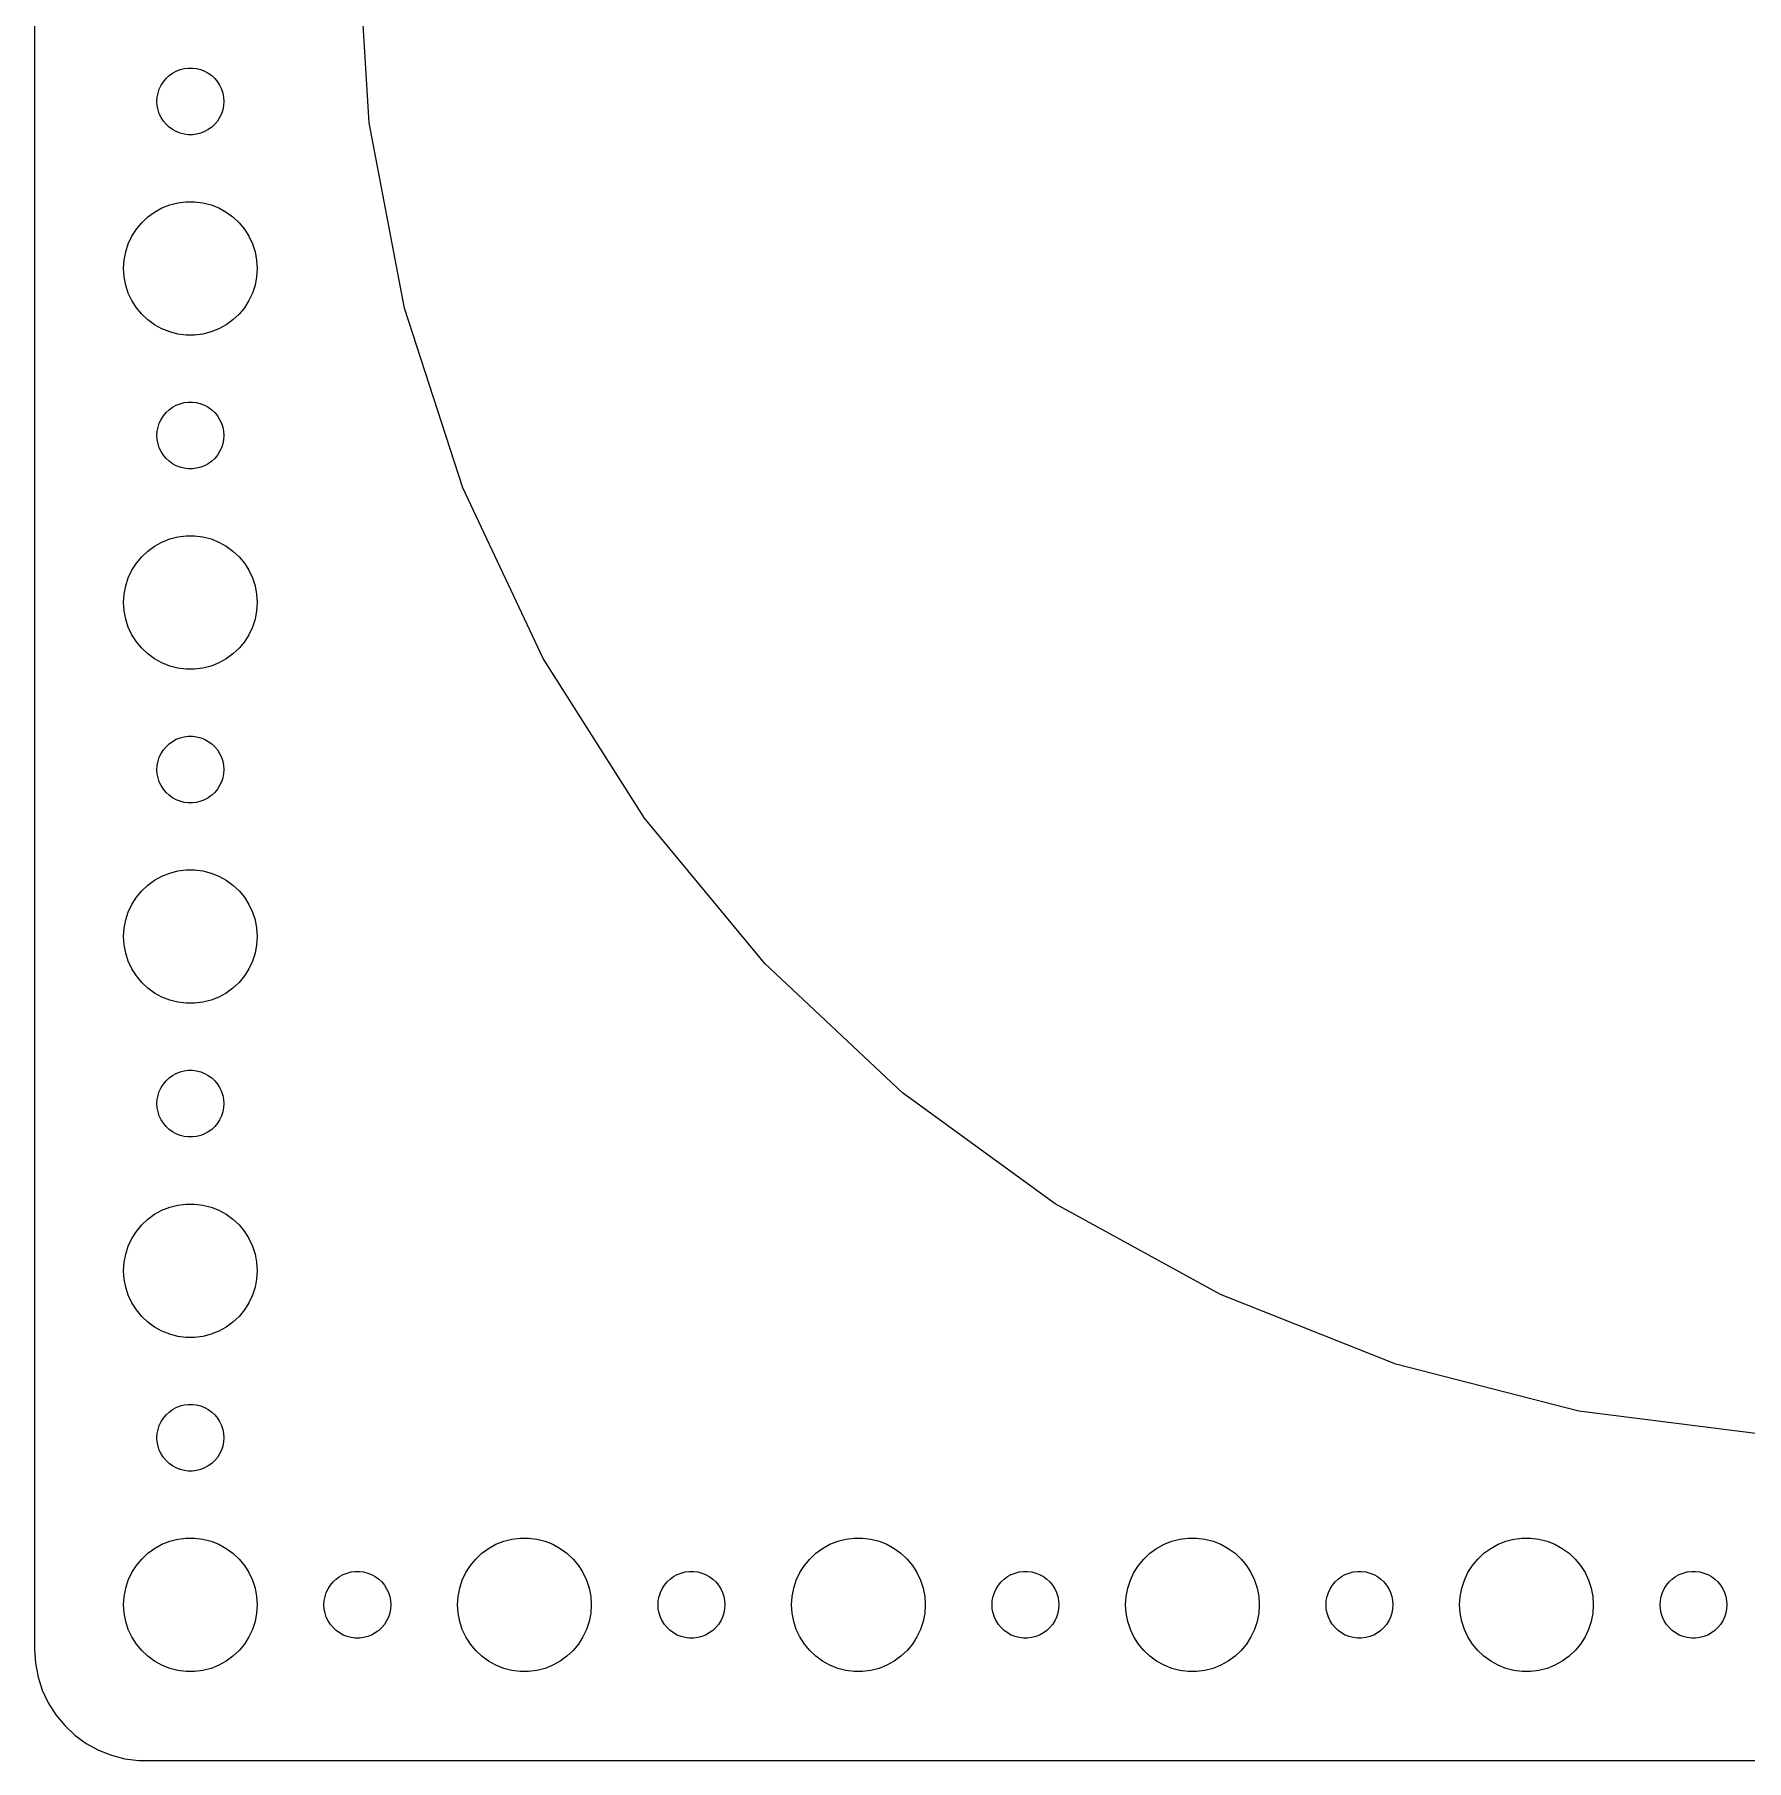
# Model space of a CAD drawing. Header units: metres. Extents: x -292 to 292, y -82 to 82.
# Drawn here: x -292 to -215.1, y -82 to -4.5 of the extents above; entities that cross this region are included whole.
import ezdxf

# ---------------------------------------------------------------- set-up
doc = ezdxf.new("R2010")
doc.units = ezdxf.units.M

msp = doc.modelspace()

# ---------------------------------------------------------------- linework, layer by layer
for p, q in [((-292, 77), (-292, -77)), ((-276.968, -8.45999), (-277.5, 0)), ((-285.804, -6.23351), (-285.639, -6.14275)), ((-285.639, -6.14275), (-285.464, -6.07341)), ((-285.464, -6.07341), (-285.281, -6.02657)), ((-285.281, -6.02657), (-285.094, -6.00294)), ((-285.094, -6.00294), (-284.906, -6.00294)), ((-284.906, -6.00294), (-284.719, -6.02657)), ((-284.719, -6.02657), (-284.536, -6.07341)), ((-284.536, -6.07341), (-284.361, -6.14275)), ((-284.361, -6.14275), (-284.196, -6.23351)), ((-286.453, -7.12695), (-286.395, -6.9478)), ((-286.395, -6.9478), (-286.314, -6.77736)), ((-286.314, -6.77736), (-286.214, -6.61832)), ((-286.214, -6.61832), (-286.093, -6.47318)), ((-286.093, -6.47318), (-285.956, -6.34422)), ((-285.956, -6.34422), (-285.804, -6.23351)), ((-284.196, -6.23351), (-284.044, -6.34422)), ((-284.044, -6.34422), (-283.907, -6.47318)), ((-283.907, -6.47318), (-283.786, -6.61832)), ((-283.786, -6.61832), (-283.686, -6.77736)), ((-283.686, -6.77736), (-283.605, -6.9478)), ((-283.605, -6.9478), (-283.547, -7.12695)), ((-286.5, -7.5), (-286.488, -7.312)), ((-286.488, -7.68799), (-286.5, -7.5)), ((-286.488, -7.312), (-286.453, -7.12695)), ((-286.453, -7.87303), (-286.488, -7.68799)), ((-283.547, -7.12695), (-283.512, -7.312)), ((-283.512, -7.68799), (-283.547, -7.87303)), ((-283.512, -7.312), (-283.5, -7.5)), ((-283.5, -7.5), (-283.512, -7.68799)), ((-286.395, -8.05219), (-286.453, -7.87303)), ((-286.314, -8.22263), (-286.395, -8.05219)), ((-286.214, -8.38167), (-286.314, -8.22263)), ((-286.093, -8.52681), (-286.214, -8.38167)), ((-283.786, -8.38167), (-283.907, -8.52681)), ((-283.686, -8.22263), (-283.786, -8.38167)), ((-283.605, -8.05219), (-283.686, -8.22263)), ((-283.547, -7.87303), (-283.605, -8.05219)), ((-275.379, -16.7866), (-276.968, -8.45999)), ((-285.956, -8.65576), (-286.093, -8.52681)), ((-285.804, -8.76648), (-285.956, -8.65576)), ((-285.639, -8.85724), (-285.804, -8.76648)), ((-285.464, -8.92657), (-285.639, -8.85724)), ((-285.281, -8.97342), (-285.464, -8.92657)), ((-285.094, -8.99704), (-285.281, -8.97342)), ((-284.906, -8.99704), (-285.094, -8.99704)), ((-284.719, -8.97342), (-284.906, -8.99704)), ((-284.536, -8.92657), (-284.719, -8.97342)), ((-284.361, -8.85724), (-284.536, -8.92657)), ((-284.196, -8.76648), (-284.361, -8.85724)), ((-284.044, -8.65576), (-284.196, -8.76648)), ((-283.907, -8.52681), (-284.044, -8.65576)), ((-286.607, -12.467), (-286.277, -12.2855)), ((-286.277, -12.2855), (-285.927, -12.1468)), ((-285.927, -12.1468), (-285.562, -12.0531)), ((-285.562, -12.0531), (-285.188, -12.0059)), ((-285.188, -12.0059), (-284.812, -12.0059)), ((-284.812, -12.0059), (-284.438, -12.0531)), ((-284.438, -12.0531), (-284.073, -12.1468)), ((-284.073, -12.1468), (-283.723, -12.2855)), ((-283.723, -12.2855), (-283.393, -12.467)), ((-287.427, -13.2366), (-287.187, -12.9464)), ((-287.187, -12.9464), (-286.912, -12.6884)), ((-286.912, -12.6884), (-286.607, -12.467)), ((-283.393, -12.467), (-283.088, -12.6884)), ((-283.088, -12.6884), (-282.813, -12.9464)), ((-282.813, -12.9464), (-282.573, -13.2366)), ((-287.906, -14.2539), (-287.789, -13.8956)), ((-287.789, -13.8956), (-287.629, -13.5547)), ((-287.629, -13.5547), (-287.427, -13.2366)), ((-282.573, -13.2366), (-282.371, -13.5547)), ((-282.371, -13.5547), (-282.211, -13.8956)), ((-282.211, -13.8956), (-282.094, -14.2539)), ((-288, -15), (-287.976, -14.624)), ((-287.976, -14.624), (-287.906, -14.2539)), ((-282.094, -14.2539), (-282.024, -14.624)), ((-282.024, -14.624), (-282, -15)), ((-287.976, -15.376), (-288, -15)), ((-287.906, -15.7461), (-287.976, -15.376)), ((-282.024, -15.376), (-282.094, -15.7461)), ((-282, -15), (-282.024, -15.376)), ((-287.789, -16.1044), (-287.906, -15.7461)), ((-287.629, -16.4453), (-287.789, -16.1044)), ((-282.211, -16.1044), (-282.371, -16.4453)), ((-282.094, -15.7461), (-282.211, -16.1044)), ((-287.427, -16.7634), (-287.629, -16.4453)), ((-287.187, -17.0536), (-287.427, -16.7634)), ((-282.573, -16.7634), (-282.813, -17.0536)), ((-282.371, -16.4453), (-282.573, -16.7634)), ((-272.76, -24.8484), (-275.379, -16.7866)), ((-286.912, -17.3115), (-287.187, -17.0536)), ((-286.607, -17.533), (-286.912, -17.3115)), ((-286.277, -17.7145), (-286.607, -17.533)), ((-285.927, -17.8532), (-286.277, -17.7145)), ((-283.723, -17.7145), (-284.073, -17.8532)), ((-283.393, -17.533), (-283.723, -17.7145)), ((-283.088, -17.3115), (-283.393, -17.533)), ((-282.813, -17.0536), (-283.088, -17.3115)), ((-285.562, -17.9469), (-285.927, -17.8532)), ((-285.188, -17.9941), (-285.562, -17.9469)), ((-284.812, -17.9941), (-285.188, -17.9941)), ((-284.438, -17.9469), (-284.812, -17.9941)), ((-284.073, -17.8532), (-284.438, -17.9469)), ((-286.314, -21.7774), (-286.214, -21.6183)), ((-286.214, -21.6183), (-286.093, -21.4732)), ((-286.093, -21.4732), (-285.956, -21.3442)), ((-285.956, -21.3442), (-285.804, -21.2335)), ((-285.804, -21.2335), (-285.639, -21.1427)), ((-285.639, -21.1427), (-285.464, -21.0734)), ((-285.464, -21.0734), (-285.281, -21.0266)), ((-285.281, -21.0266), (-285.094, -21.003)), ((-285.094, -21.003), (-284.906, -21.003)), ((-284.906, -21.003), (-284.719, -21.0266)), ((-284.719, -21.0266), (-284.536, -21.0734)), ((-284.536, -21.0734), (-284.361, -21.1427)), ((-284.361, -21.1427), (-284.196, -21.2335)), ((-284.196, -21.2335), (-284.044, -21.3442)), ((-284.044, -21.3442), (-283.907, -21.4732)), ((-283.907, -21.4732), (-283.786, -21.6183)), ((-283.786, -21.6183), (-283.686, -21.7774)), ((-286.5, -22.5), (-286.488, -22.312)), ((-286.488, -22.312), (-286.453, -22.127)), ((-286.453, -22.127), (-286.395, -21.9478)), ((-286.395, -21.9478), (-286.314, -21.7774)), ((-283.686, -21.7774), (-283.605, -21.9478)), ((-283.605, -21.9478), (-283.547, -22.127)), ((-283.547, -22.127), (-283.512, -22.312)), ((-283.512, -22.312), (-283.5, -22.5)), ((-286.488, -22.688), (-286.5, -22.5)), ((-286.453, -22.873), (-286.488, -22.688)), ((-286.395, -23.0522), (-286.453, -22.873)), ((-286.314, -23.2226), (-286.395, -23.0522)), ((-286.214, -23.3817), (-286.314, -23.2226)), ((-283.686, -23.2226), (-283.786, -23.3817)), ((-283.605, -23.0522), (-283.686, -23.2226)), ((-283.547, -22.873), (-283.605, -23.0522)), ((-283.512, -22.688), (-283.547, -22.873)), ((-283.5, -22.5), (-283.512, -22.688)), ((-286.093, -23.5268), (-286.214, -23.3817)), ((-285.956, -23.6558), (-286.093, -23.5268)), ((-285.804, -23.7665), (-285.956, -23.6558)), ((-285.639, -23.8572), (-285.804, -23.7665)), ((-285.464, -23.9266), (-285.639, -23.8572)), ((-285.281, -23.9734), (-285.464, -23.9266)), ((-285.094, -23.997), (-285.281, -23.9734)), ((-284.906, -23.997), (-285.094, -23.997)), ((-284.719, -23.9734), (-284.906, -23.997)), ((-284.536, -23.9266), (-284.719, -23.9734)), ((-284.361, -23.8572), (-284.536, -23.9266)), ((-284.196, -23.7665), (-284.361, -23.8572)), ((-284.044, -23.6558), (-284.196, -23.7665)), ((-283.907, -23.5268), (-284.044, -23.6558)), ((-283.786, -23.3817), (-283.907, -23.5268)), ((-269.151, -32.5184), (-272.76, -24.8484)), ((-285.927, -27.1468), (-285.562, -27.0531)), ((-285.562, -27.0531), (-285.188, -27.0059)), ((-285.188, -27.0059), (-284.812, -27.0059)), ((-284.812, -27.0059), (-284.438, -27.0531)), ((-284.438, -27.0531), (-284.073, -27.1468)), ((-287.187, -27.9464), (-286.912, -27.6884)), ((-286.912, -27.6884), (-286.607, -27.467)), ((-286.607, -27.467), (-286.277, -27.2855)), ((-286.277, -27.2855), (-285.927, -27.1468)), ((-284.073, -27.1468), (-283.723, -27.2855)), ((-283.723, -27.2855), (-283.393, -27.467)), ((-283.393, -27.467), (-283.088, -27.6884)), ((-283.088, -27.6884), (-282.813, -27.9464)), ((-287.789, -28.8956), (-287.629, -28.5547)), ((-287.629, -28.5547), (-287.427, -28.2366)), ((-287.427, -28.2366), (-287.187, -27.9464)), ((-282.813, -27.9464), (-282.573, -28.2366)), ((-282.573, -28.2366), (-282.371, -28.5547)), ((-282.371, -28.5547), (-282.211, -28.8956)), ((-287.976, -29.624), (-287.906, -29.2539)), ((-287.906, -29.2539), (-287.789, -28.8956)), ((-282.211, -28.8956), (-282.094, -29.2539)), ((-282.094, -29.2539), (-282.024, -29.624)), ((-288, -30), (-287.976, -29.624)), ((-287.976, -30.376), (-288, -30)), ((-282.024, -29.624), (-282, -30)), ((-282, -30), (-282.024, -30.376)), ((-287.906, -30.7461), (-287.976, -30.376)), ((-287.789, -31.1044), (-287.906, -30.7461)), ((-282.094, -30.7461), (-282.211, -31.1044)), ((-282.024, -30.376), (-282.094, -30.7461)), ((-287.629, -31.4453), (-287.789, -31.1044)), ((-287.427, -31.7634), (-287.629, -31.4453)), ((-287.187, -32.0536), (-287.427, -31.7634)), ((-282.573, -31.7634), (-282.813, -32.0536)), ((-282.371, -31.4453), (-282.573, -31.7634)), ((-282.211, -31.1044), (-282.371, -31.4453)), ((-286.912, -32.3115), (-287.187, -32.0536)), ((-286.607, -32.533), (-286.912, -32.3115)), ((-286.277, -32.7145), (-286.607, -32.533)), ((-283.393, -32.533), (-283.723, -32.7145)), ((-283.088, -32.3115), (-283.393, -32.533)), ((-282.813, -32.0536), (-283.088, -32.3115)), ((-264.609, -39.6755), (-269.151, -32.5184)), ((-285.927, -32.8532), (-286.277, -32.7145)), ((-285.562, -32.9469), (-285.927, -32.8532)), ((-285.188, -32.9941), (-285.562, -32.9469)), ((-284.812, -32.9941), (-285.188, -32.9941)), ((-284.438, -32.9469), (-284.812, -32.9941)), ((-284.073, -32.8532), (-284.438, -32.9469)), ((-283.723, -32.7145), (-284.073, -32.8532)), ((-286.093, -36.4732), (-285.956, -36.3442)), ((-285.956, -36.3442), (-285.804, -36.2335)), ((-285.804, -36.2335), (-285.639, -36.1428)), ((-285.639, -36.1428), (-285.464, -36.0734)), ((-285.464, -36.0734), (-285.281, -36.0266)), ((-285.281, -36.0266), (-285.094, -36.003)), ((-285.094, -36.003), (-284.906, -36.003)), ((-284.906, -36.003), (-284.719, -36.0266)), ((-284.719, -36.0266), (-284.536, -36.0734)), ((-284.536, -36.0734), (-284.361, -36.1428)), ((-284.361, -36.1428), (-284.196, -36.2335)), ((-284.196, -36.2335), (-284.044, -36.3442)), ((-284.044, -36.3442), (-283.907, -36.4732)), ((-286.488, -37.312), (-286.453, -37.127)), ((-286.453, -37.127), (-286.395, -36.9478)), ((-286.395, -36.9478), (-286.314, -36.7774)), ((-286.314, -36.7774), (-286.214, -36.6183)), ((-286.214, -36.6183), (-286.093, -36.4732)), ((-283.907, -36.4732), (-283.786, -36.6183)), ((-283.786, -36.6183), (-283.686, -36.7774)), ((-283.686, -36.7774), (-283.605, -36.9478)), ((-283.605, -36.9478), (-283.547, -37.127)), ((-283.547, -37.127), (-283.512, -37.312)), ((-286.5, -37.5), (-286.488, -37.312)), ((-286.488, -37.688), (-286.5, -37.5)), ((-286.453, -37.873), (-286.488, -37.688)), ((-286.395, -38.0522), (-286.453, -37.873)), ((-283.547, -37.873), (-283.605, -38.0522)), ((-283.512, -37.688), (-283.547, -37.873)), ((-283.512, -37.312), (-283.5, -37.5)), ((-283.5, -37.5), (-283.512, -37.688)), ((-286.314, -38.2226), (-286.395, -38.0522)), ((-286.214, -38.3817), (-286.314, -38.2226)), ((-286.093, -38.5268), (-286.214, -38.3817)), ((-285.956, -38.6558), (-286.093, -38.5268)), ((-285.804, -38.7665), (-285.956, -38.6558)), ((-284.044, -38.6558), (-284.196, -38.7665)), ((-283.907, -38.5268), (-284.044, -38.6558)), ((-283.786, -38.3817), (-283.907, -38.5268)), ((-283.686, -38.2226), (-283.786, -38.3817)), ((-283.605, -38.0522), (-283.686, -38.2226)), ((-285.639, -38.8572), (-285.804, -38.7665)), ((-285.464, -38.9266), (-285.639, -38.8572)), ((-285.281, -38.9734), (-285.464, -38.9266)), ((-285.094, -38.997), (-285.281, -38.9734)), ((-284.906, -38.997), (-285.094, -38.997)), ((-284.719, -38.9734), (-284.906, -38.997)), ((-284.536, -38.9266), (-284.719, -38.9734)), ((-284.361, -38.8572), (-284.536, -38.9266)), ((-284.196, -38.7665), (-284.361, -38.8572)), ((-259.205, -46.2069), (-264.609, -39.6755)), ((-286.912, -42.6885), (-286.607, -42.467)), ((-286.607, -42.467), (-286.277, -42.2855)), ((-286.277, -42.2855), (-285.927, -42.1468)), ((-285.927, -42.1468), (-285.562, -42.0531)), ((-285.562, -42.0531), (-285.188, -42.0059)), ((-285.188, -42.0059), (-284.812, -42.0059)), ((-284.812, -42.0059), (-284.438, -42.0531)), ((-284.438, -42.0531), (-284.073, -42.1468)), ((-284.073, -42.1468), (-283.723, -42.2855)), ((-283.723, -42.2855), (-283.393, -42.467)), ((-283.393, -42.467), (-283.088, -42.6885)), ((-287.629, -43.5547), (-287.427, -43.2366)), ((-287.427, -43.2366), (-287.187, -42.9464)), ((-287.187, -42.9464), (-286.912, -42.6885)), ((-283.088, -42.6885), (-282.813, -42.9464)), ((-282.813, -42.9464), (-282.573, -43.2366)), ((-282.573, -43.2366), (-282.371, -43.5547)), ((-287.906, -44.2539), (-287.789, -43.8956)), ((-287.789, -43.8956), (-287.629, -43.5547)), ((-282.371, -43.5547), (-282.211, -43.8956)), ((-282.211, -43.8956), (-282.094, -44.2539)), ((-288, -45), (-287.976, -44.624)), ((-287.976, -44.624), (-287.906, -44.2539)), ((-282.094, -44.2539), (-282.024, -44.624)), ((-282.024, -44.624), (-282, -45)), ((-287.976, -45.376), (-288, -45)), ((-287.906, -45.7461), (-287.976, -45.376)), ((-282.024, -45.376), (-282.094, -45.7461)), ((-282, -45), (-282.024, -45.376)), ((-287.789, -46.1044), (-287.906, -45.7461)), ((-287.629, -46.4453), (-287.789, -46.1044)), ((-287.427, -46.7634), (-287.629, -46.4453)), ((-282.371, -46.4453), (-282.573, -46.7634)), ((-282.211, -46.1044), (-282.371, -46.4453)), ((-282.094, -45.7461), (-282.211, -46.1044)), ((-253.026, -52.0096), (-259.205, -46.2069)), ((-287.187, -47.0536), (-287.427, -46.7634)), ((-286.912, -47.3115), (-287.187, -47.0536)), ((-282.813, -47.0536), (-283.088, -47.3115)), ((-282.573, -46.7634), (-282.813, -47.0536)), ((-286.607, -47.533), (-286.912, -47.3115)), ((-286.277, -47.7145), (-286.607, -47.533)), ((-285.927, -47.8532), (-286.277, -47.7145)), ((-285.562, -47.9469), (-285.927, -47.8532)), ((-285.188, -47.9941), (-285.562, -47.9469)), ((-284.812, -47.9941), (-285.188, -47.9941)), ((-284.438, -47.9469), (-284.812, -47.9941)), ((-284.073, -47.8532), (-284.438, -47.9469)), ((-283.723, -47.7145), (-284.073, -47.8532)), ((-283.393, -47.533), (-283.723, -47.7145)), ((-283.088, -47.3115), (-283.393, -47.533)), ((-285.804, -51.2335), (-285.639, -51.1428)), ((-285.639, -51.1428), (-285.464, -51.0734)), ((-285.464, -51.0734), (-285.281, -51.0266)), ((-285.281, -51.0266), (-285.094, -51.003)), ((-285.094, -51.003), (-284.906, -51.003)), ((-284.906, -51.003), (-284.719, -51.0266)), ((-284.719, -51.0266), (-284.536, -51.0734)), ((-284.536, -51.0734), (-284.361, -51.1428)), ((-284.361, -51.1428), (-284.196, -51.2335)), ((-286.395, -51.9478), (-286.314, -51.7774)), ((-286.314, -51.7774), (-286.214, -51.6183)), ((-286.214, -51.6183), (-286.093, -51.4732)), ((-286.093, -51.4732), (-285.956, -51.3442)), ((-285.956, -51.3442), (-285.804, -51.2335)), ((-284.196, -51.2335), (-284.044, -51.3442)), ((-284.044, -51.3442), (-283.907, -51.4732)), ((-283.907, -51.4732), (-283.786, -51.6183)), ((-283.786, -51.6183), (-283.686, -51.7774)), ((-283.686, -51.7774), (-283.605, -51.9478)), ((-286.5, -52.5), (-286.488, -52.312)), ((-286.488, -52.688), (-286.5, -52.5)), ((-286.488, -52.312), (-286.453, -52.127)), ((-286.453, -52.873), (-286.488, -52.688)), ((-286.453, -52.127), (-286.395, -51.9478)), ((-283.605, -51.9478), (-283.547, -52.127)), ((-283.547, -52.127), (-283.512, -52.312)), ((-283.512, -52.688), (-283.547, -52.873)), ((-283.512, -52.312), (-283.5, -52.5)), ((-283.5, -52.5), (-283.512, -52.688)), ((-246.168, -56.9921), (-253.026, -52.0096)), ((-286.395, -53.0522), (-286.453, -52.873)), ((-286.314, -53.2226), (-286.395, -53.0522)), ((-286.214, -53.3817), (-286.314, -53.2226)), ((-286.093, -53.5268), (-286.214, -53.3817)), ((-283.786, -53.3817), (-283.907, -53.5268)), ((-283.686, -53.2226), (-283.786, -53.3817)), ((-283.605, -53.0522), (-283.686, -53.2226)), ((-283.547, -52.873), (-283.605, -53.0522)), ((-285.956, -53.6558), (-286.093, -53.5268)), ((-285.804, -53.7665), (-285.956, -53.6558)), ((-285.639, -53.8572), (-285.804, -53.7665)), ((-285.464, -53.9266), (-285.639, -53.8572)), ((-285.281, -53.9734), (-285.464, -53.9266)), ((-285.094, -53.997), (-285.281, -53.9734)), ((-284.906, -53.997), (-285.094, -53.997)), ((-284.719, -53.9734), (-284.906, -53.997)), ((-284.536, -53.9266), (-284.719, -53.9734)), ((-284.361, -53.8572), (-284.536, -53.9266)), ((-284.196, -53.7665), (-284.361, -53.8572)), ((-284.044, -53.6558), (-284.196, -53.7665)), ((-283.907, -53.5268), (-284.044, -53.6558)), ((-286.607, -57.467), (-286.277, -57.2855)), ((-286.277, -57.2855), (-285.927, -57.1468)), ((-285.927, -57.1468), (-285.562, -57.0531)), ((-285.562, -57.0531), (-285.188, -57.0059)), ((-285.188, -57.0059), (-284.812, -57.0059)), ((-284.812, -57.0059), (-284.438, -57.0531)), ((-284.438, -57.0531), (-284.073, -57.1468)), ((-284.073, -57.1468), (-283.723, -57.2855)), ((-283.723, -57.2855), (-283.393, -57.467)), ((-238.74, -61.0758), (-246.168, -56.9921)), ((-287.427, -58.2366), (-287.187, -57.9464)), ((-287.187, -57.9464), (-286.912, -57.6885)), ((-286.912, -57.6885), (-286.607, -57.467)), ((-283.393, -57.467), (-283.088, -57.6885)), ((-283.088, -57.6885), (-282.813, -57.9464)), ((-282.813, -57.9464), (-282.573, -58.2366)), ((-287.789, -58.8956), (-287.629, -58.5547)), ((-287.629, -58.5547), (-287.427, -58.2366)), ((-282.573, -58.2366), (-282.371, -58.5547)), ((-282.371, -58.5547), (-282.211, -58.8956)), ((-288, -60), (-287.976, -59.624)), ((-287.976, -59.624), (-287.906, -59.2539)), ((-287.906, -59.2539), (-287.789, -58.8956)), ((-282.211, -58.8956), (-282.094, -59.2539)), ((-282.094, -59.2539), (-282.024, -59.624)), ((-282.024, -59.624), (-282, -60)), ((-287.976, -60.376), (-288, -60)), ((-287.906, -60.7461), (-287.976, -60.376)), ((-282.024, -60.376), (-282.094, -60.7461)), ((-282, -60), (-282.024, -60.376)), ((-287.789, -61.1044), (-287.906, -60.7461)), ((-287.629, -61.4453), (-287.789, -61.1044)), ((-282.211, -61.1044), (-282.371, -61.4453)), ((-282.094, -60.7461), (-282.211, -61.1044)), ((-230.859, -64.1963), (-238.74, -61.0758)), ((-287.427, -61.7634), (-287.629, -61.4453)), ((-287.187, -62.0536), (-287.427, -61.7634)), ((-282.573, -61.7634), (-282.813, -62.0536)), ((-282.371, -61.4453), (-282.573, -61.7634)), ((-286.912, -62.3115), (-287.187, -62.0536)), ((-286.607, -62.533), (-286.912, -62.3115)), ((-286.277, -62.7145), (-286.607, -62.533)), ((-285.927, -62.8532), (-286.277, -62.7145)), ((-283.723, -62.7145), (-284.073, -62.8532)), ((-283.393, -62.533), (-283.723, -62.7145)), ((-283.088, -62.3115), (-283.393, -62.533)), ((-282.813, -62.0536), (-283.088, -62.3115)), ((-285.562, -62.9469), (-285.927, -62.8532)), ((-285.188, -62.9941), (-285.562, -62.9469)), ((-284.812, -62.9941), (-285.188, -62.9941)), ((-284.438, -62.9469), (-284.812, -62.9941)), ((-284.073, -62.8532), (-284.438, -62.9469)), ((-222.648, -66.3044), (-230.859, -64.1963)), ((-286.314, -66.7774), (-286.214, -66.6183)), ((-286.214, -66.6183), (-286.093, -66.4732)), ((-286.093, -66.4732), (-285.956, -66.3442)), ((-285.956, -66.3442), (-285.804, -66.2335)), ((-285.804, -66.2335), (-285.639, -66.1428)), ((-285.639, -66.1428), (-285.464, -66.0734)), ((-285.464, -66.0734), (-285.281, -66.0266)), ((-285.281, -66.0266), (-285.094, -66.003)), ((-285.094, -66.003), (-284.906, -66.003)), ((-284.906, -66.003), (-284.719, -66.0266)), ((-284.719, -66.0266), (-284.536, -66.0734)), ((-284.536, -66.0734), (-284.361, -66.1428)), ((-284.361, -66.1428), (-284.196, -66.2335)), ((-284.196, -66.2335), (-284.044, -66.3442)), ((-284.044, -66.3442), (-283.907, -66.4732)), ((-283.907, -66.4732), (-283.786, -66.6183)), ((-283.786, -66.6183), (-283.686, -66.7774)), ((-214.238, -67.3668), (-222.648, -66.3044)), ((-286.5, -67.5), (-286.488, -67.312)), ((-286.488, -67.312), (-286.453, -67.127)), ((-286.453, -67.127), (-286.395, -66.9478)), ((-286.395, -66.9478), (-286.314, -66.7774)), ((-283.686, -66.7774), (-283.605, -66.9478)), ((-283.605, -66.9478), (-283.547, -67.127)), ((-283.547, -67.127), (-283.512, -67.312)), ((-283.512, -67.312), (-283.5, -67.5)), ((-286.488, -67.688), (-286.5, -67.5)), ((-286.453, -67.873), (-286.488, -67.688)), ((-286.395, -68.0522), (-286.453, -67.873)), ((-286.314, -68.2226), (-286.395, -68.0522)), ((-283.605, -68.0522), (-283.686, -68.2226)), ((-283.547, -67.873), (-283.605, -68.0522)), ((-283.512, -67.688), (-283.547, -67.873)), ((-283.5, -67.5), (-283.512, -67.688)), ((-286.214, -68.3817), (-286.314, -68.2226)), ((-286.093, -68.5268), (-286.214, -68.3817)), ((-285.956, -68.6558), (-286.093, -68.5268)), ((-285.804, -68.7665), (-285.956, -68.6558)), ((-285.639, -68.8572), (-285.804, -68.7665)), ((-285.464, -68.9266), (-285.639, -68.8572)), ((-285.281, -68.9734), (-285.464, -68.9266)), ((-284.536, -68.9266), (-284.719, -68.9734)), ((-284.361, -68.8572), (-284.536, -68.9266)), ((-284.196, -68.7665), (-284.361, -68.8572)), ((-284.044, -68.6558), (-284.196, -68.7665)), ((-283.907, -68.5268), (-284.044, -68.6558)), ((-283.786, -68.3817), (-283.907, -68.5268)), ((-283.686, -68.2226), (-283.786, -68.3817)), ((-285.094, -68.997), (-285.281, -68.9734)), ((-284.906, -68.997), (-285.094, -68.997)), ((-284.719, -68.9734), (-284.906, -68.997)), ((-285.927, -72.1468), (-285.562, -72.0531)), ((-285.562, -72.0531), (-285.188, -72.0059)), ((-285.188, -72.0059), (-284.812, -72.0059)), ((-284.812, -72.0059), (-284.438, -72.0531)), ((-284.438, -72.0531), (-284.073, -72.1468)), ((-270.927, -72.1468), (-270.562, -72.0531)), ((-270.562, -72.0531), (-270.188, -72.0059)), ((-270.188, -72.0059), (-269.812, -72.0059)), ((-269.812, -72.0059), (-269.438, -72.0531)), ((-269.438, -72.0531), (-269.073, -72.1468)), ((-255.927, -72.1468), (-255.562, -72.0531)), ((-255.562, -72.0531), (-255.188, -72.0059)), ((-255.188, -72.0059), (-254.812, -72.0059)), ((-254.812, -72.0059), (-254.438, -72.0531)), ((-254.438, -72.0531), (-254.073, -72.1468)), ((-240.927, -72.1468), (-240.562, -72.0531)), ((-240.562, -72.0531), (-240.188, -72.0059)), ((-240.188, -72.0059), (-239.812, -72.0059)), ((-239.812, -72.0059), (-239.438, -72.0531)), ((-239.438, -72.0531), (-239.073, -72.1468)), ((-225.927, -72.1468), (-225.562, -72.0531)), ((-225.562, -72.0531), (-225.188, -72.0059)), ((-225.188, -72.0059), (-224.812, -72.0059)), ((-224.812, -72.0059), (-224.438, -72.0531)), ((-224.438, -72.0531), (-224.073, -72.1468)), ((-287.187, -72.9464), (-286.912, -72.6885)), ((-286.912, -72.6885), (-286.607, -72.467)), ((-286.607, -72.467), (-286.277, -72.2855)), ((-286.277, -72.2855), (-285.927, -72.1468)), ((-284.073, -72.1468), (-283.723, -72.2855)), ((-283.723, -72.2855), (-283.393, -72.467)), ((-283.393, -72.467), (-283.088, -72.6885)), ((-283.088, -72.6885), (-282.813, -72.9464)), ((-272.187, -72.9464), (-271.912, -72.6885)), ((-271.912, -72.6885), (-271.607, -72.467)), ((-271.607, -72.467), (-271.277, -72.2855)), ((-271.277, -72.2855), (-270.927, -72.1468)), ((-269.073, -72.1468), (-268.723, -72.2855)), ((-268.723, -72.2855), (-268.393, -72.467)), ((-268.393, -72.467), (-268.088, -72.6885)), ((-268.088, -72.6885), (-267.813, -72.9464)), ((-257.187, -72.9464), (-256.912, -72.6885)), ((-256.912, -72.6885), (-256.607, -72.467)), ((-256.607, -72.467), (-256.277, -72.2855)), ((-256.277, -72.2855), (-255.927, -72.1468)), ((-254.073, -72.1468), (-253.723, -72.2855)), ((-253.723, -72.2855), (-253.393, -72.467)), ((-253.393, -72.467), (-253.088, -72.6885)), ((-253.088, -72.6885), (-252.813, -72.9464)), ((-242.187, -72.9464), (-241.912, -72.6885)), ((-241.912, -72.6885), (-241.607, -72.467)), ((-241.607, -72.467), (-241.277, -72.2855)), ((-241.277, -72.2855), (-240.927, -72.1468)), ((-239.073, -72.1468), (-238.723, -72.2855)), ((-238.723, -72.2855), (-238.393, -72.467)), ((-238.393, -72.467), (-238.088, -72.6885)), ((-238.088, -72.6885), (-237.813, -72.9464)), ((-227.187, -72.9464), (-226.912, -72.6885)), ((-226.912, -72.6885), (-226.607, -72.467)), ((-226.607, -72.467), (-226.277, -72.2855)), ((-226.277, -72.2855), (-225.927, -72.1468)), ((-224.073, -72.1468), (-223.723, -72.2855)), ((-223.723, -72.2855), (-223.393, -72.467)), ((-223.393, -72.467), (-223.088, -72.6885)), ((-223.088, -72.6885), (-222.813, -72.9464)), ((-287.789, -73.8956), (-287.629, -73.5547)), ((-287.629, -73.5547), (-287.427, -73.2366)), ((-287.427, -73.2366), (-287.187, -72.9464)), ((-282.813, -72.9464), (-282.573, -73.2366)), ((-282.573, -73.2366), (-282.371, -73.5547)), ((-282.371, -73.5547), (-282.211, -73.8956)), ((-278.139, -73.6428), (-277.964, -73.5734)), ((-277.964, -73.5734), (-277.781, -73.5266)), ((-277.781, -73.5266), (-277.594, -73.503)), ((-277.594, -73.503), (-277.406, -73.503)), ((-277.406, -73.503), (-277.219, -73.5266)), ((-277.219, -73.5266), (-277.036, -73.5734)), ((-277.036, -73.5734), (-276.861, -73.6428)), ((-272.789, -73.8956), (-272.629, -73.5547)), ((-272.629, -73.5547), (-272.427, -73.2366)), ((-272.427, -73.2366), (-272.187, -72.9464)), ((-267.813, -72.9464), (-267.573, -73.2366)), ((-267.573, -73.2366), (-267.371, -73.5547)), ((-267.371, -73.5547), (-267.211, -73.8956)), ((-263.139, -73.6428), (-262.964, -73.5734)), ((-262.964, -73.5734), (-262.781, -73.5266)), ((-262.781, -73.5266), (-262.594, -73.503)), ((-262.594, -73.503), (-262.406, -73.503)), ((-262.406, -73.503), (-262.219, -73.5266)), ((-262.219, -73.5266), (-262.036, -73.5734)), ((-262.036, -73.5734), (-261.861, -73.6428)), ((-257.789, -73.8956), (-257.629, -73.5547)), ((-257.629, -73.5547), (-257.427, -73.2366)), ((-257.427, -73.2366), (-257.187, -72.9464)), ((-252.813, -72.9464), (-252.573, -73.2366)), ((-252.573, -73.2366), (-252.371, -73.5547)), ((-252.371, -73.5547), (-252.211, -73.8956)), ((-248.139, -73.6428), (-247.964, -73.5734)), ((-247.964, -73.5734), (-247.781, -73.5266)), ((-247.781, -73.5266), (-247.594, -73.503)), ((-247.594, -73.503), (-247.406, -73.503)), ((-247.406, -73.503), (-247.219, -73.5266)), ((-247.219, -73.5266), (-247.036, -73.5734)), ((-247.036, -73.5734), (-246.861, -73.6428)), ((-242.789, -73.8956), (-242.629, -73.5547)), ((-242.629, -73.5547), (-242.427, -73.2366)), ((-242.427, -73.2366), (-242.187, -72.9464)), ((-237.813, -72.9464), (-237.573, -73.2366)), ((-237.573, -73.2366), (-237.371, -73.5547)), ((-237.371, -73.5547), (-237.211, -73.8956)), ((-233.139, -73.6428), (-232.964, -73.5734)), ((-232.964, -73.5734), (-232.781, -73.5266)), ((-232.781, -73.5266), (-232.594, -73.503)), ((-232.594, -73.503), (-232.406, -73.503)), ((-232.406, -73.503), (-232.219, -73.5266)), ((-232.219, -73.5266), (-232.036, -73.5734)), ((-232.036, -73.5734), (-231.861, -73.6428)), ((-227.789, -73.8956), (-227.629, -73.5547)), ((-227.629, -73.5547), (-227.427, -73.2366)), ((-227.427, -73.2366), (-227.187, -72.9464)), ((-222.813, -72.9464), (-222.573, -73.2366)), ((-222.573, -73.2366), (-222.371, -73.5547)), ((-222.371, -73.5547), (-222.211, -73.8956)), ((-218.139, -73.6428), (-217.964, -73.5734)), ((-217.964, -73.5734), (-217.781, -73.5266)), ((-217.781, -73.5266), (-217.594, -73.503)), ((-217.594, -73.503), (-217.406, -73.503)), ((-217.406, -73.503), (-217.219, -73.5266)), ((-217.219, -73.5266), (-217.036, -73.5734)), ((-217.036, -73.5734), (-216.861, -73.6428)), ((-287.976, -74.624), (-287.906, -74.2539)), ((-287.906, -74.2539), (-287.789, -73.8956)), ((-282.211, -73.8956), (-282.094, -74.2539)), ((-282.094, -74.2539), (-282.024, -74.624)), ((-278.895, -74.4478), (-278.814, -74.2774)), ((-278.814, -74.2774), (-278.714, -74.1183)), ((-278.714, -74.1183), (-278.593, -73.9732)), ((-278.593, -73.9732), (-278.456, -73.8442)), ((-278.456, -73.8442), (-278.304, -73.7335)), ((-278.304, -73.7335), (-278.139, -73.6428)), ((-276.861, -73.6428), (-276.696, -73.7335)), ((-276.696, -73.7335), (-276.544, -73.8442)), ((-276.544, -73.8442), (-276.407, -73.9732)), ((-276.407, -73.9732), (-276.286, -74.1183)), ((-276.286, -74.1183), (-276.186, -74.2774)), ((-276.186, -74.2774), (-276.105, -74.4478)), ((-272.976, -74.624), (-272.906, -74.2539)), ((-272.906, -74.2539), (-272.789, -73.8956)), ((-267.211, -73.8956), (-267.094, -74.2539)), ((-267.094, -74.2539), (-267.024, -74.624)), ((-263.895, -74.4478), (-263.814, -74.2774)), ((-263.814, -74.2774), (-263.714, -74.1183)), ((-263.714, -74.1183), (-263.593, -73.9732)), ((-263.593, -73.9732), (-263.456, -73.8442)), ((-263.456, -73.8442), (-263.304, -73.7335)), ((-263.304, -73.7335), (-263.139, -73.6428)), ((-261.861, -73.6428), (-261.696, -73.7335)), ((-261.696, -73.7335), (-261.544, -73.8442)), ((-261.544, -73.8442), (-261.407, -73.9732)), ((-261.407, -73.9732), (-261.286, -74.1183)), ((-261.286, -74.1183), (-261.186, -74.2774)), ((-261.186, -74.2774), (-261.105, -74.4478)), ((-257.976, -74.624), (-257.906, -74.2539)), ((-257.906, -74.2539), (-257.789, -73.8956)), ((-252.211, -73.8956), (-252.094, -74.2539)), ((-252.094, -74.2539), (-252.024, -74.624)), ((-248.895, -74.4478), (-248.814, -74.2774)), ((-248.814, -74.2774), (-248.714, -74.1183)), ((-248.714, -74.1183), (-248.593, -73.9732)), ((-248.593, -73.9732), (-248.456, -73.8442)), ((-248.456, -73.8442), (-248.304, -73.7335)), ((-248.304, -73.7335), (-248.139, -73.6428)), ((-246.861, -73.6428), (-246.696, -73.7335)), ((-246.696, -73.7335), (-246.544, -73.8442)), ((-246.544, -73.8442), (-246.407, -73.9732)), ((-246.407, -73.9732), (-246.286, -74.1183)), ((-246.286, -74.1183), (-246.186, -74.2774)), ((-246.186, -74.2774), (-246.105, -74.4478)), ((-242.976, -74.624), (-242.906, -74.2539)), ((-242.906, -74.2539), (-242.789, -73.8956)), ((-237.211, -73.8956), (-237.094, -74.2539)), ((-237.094, -74.2539), (-237.024, -74.624)), ((-233.895, -74.4478), (-233.814, -74.2774)), ((-233.814, -74.2774), (-233.714, -74.1183)), ((-233.714, -74.1183), (-233.593, -73.9732)), ((-233.593, -73.9732), (-233.456, -73.8442)), ((-233.456, -73.8442), (-233.304, -73.7335)), ((-233.304, -73.7335), (-233.139, -73.6428)), ((-231.861, -73.6428), (-231.696, -73.7335)), ((-231.696, -73.7335), (-231.544, -73.8442)), ((-231.544, -73.8442), (-231.407, -73.9732)), ((-231.407, -73.9732), (-231.286, -74.1183)), ((-231.286, -74.1183), (-231.186, -74.2774)), ((-231.186, -74.2774), (-231.105, -74.4478)), ((-227.976, -74.624), (-227.906, -74.2539)), ((-227.906, -74.2539), (-227.789, -73.8956)), ((-222.211, -73.8956), (-222.094, -74.2539)), ((-222.094, -74.2539), (-222.024, -74.624)), ((-218.895, -74.4478), (-218.814, -74.2774)), ((-218.814, -74.2774), (-218.714, -74.1183)), ((-218.714, -74.1183), (-218.593, -73.9732)), ((-218.593, -73.9732), (-218.456, -73.8442)), ((-218.456, -73.8442), (-218.304, -73.7335)), ((-218.304, -73.7335), (-218.139, -73.6428)), ((-216.861, -73.6428), (-216.696, -73.7335)), ((-216.696, -73.7335), (-216.544, -73.8442)), ((-216.544, -73.8442), (-216.407, -73.9732)), ((-216.407, -73.9732), (-216.286, -74.1183)), ((-216.286, -74.1183), (-216.186, -74.2774)), ((-216.186, -74.2774), (-216.105, -74.4478)), ((-288, -75), (-287.976, -74.624)), ((-287.976, -75.376), (-288, -75)), ((-282.024, -74.624), (-282, -75)), ((-282, -75), (-282.024, -75.376)), ((-279, -75), (-278.988, -74.812)), ((-278.988, -75.188), (-279, -75)), ((-278.988, -74.812), (-278.953, -74.627)), ((-278.953, -74.627), (-278.895, -74.4478)), ((-276.105, -74.4478), (-276.047, -74.627)), ((-276.047, -74.627), (-276.012, -74.812)), ((-276.012, -74.812), (-276, -75)), ((-276, -75), (-276.012, -75.188)), ((-273, -75), (-272.976, -74.624)), ((-272.976, -75.376), (-273, -75)), ((-267.024, -74.624), (-267, -75)), ((-267, -75), (-267.024, -75.376)), ((-264, -75), (-263.988, -74.812)), ((-263.988, -75.188), (-264, -75)), ((-263.988, -74.812), (-263.953, -74.627)), ((-263.953, -74.627), (-263.895, -74.4478)), ((-261.105, -74.4478), (-261.047, -74.627)), ((-261.047, -74.627), (-261.012, -74.812)), ((-261.012, -74.812), (-261, -75)), ((-261, -75), (-261.012, -75.188)), ((-258, -75), (-257.976, -74.624)), ((-257.976, -75.376), (-258, -75)), ((-252.024, -74.624), (-252, -75)), ((-252, -75), (-252.024, -75.376)), ((-249, -75), (-248.988, -74.812)), ((-248.988, -75.188), (-249, -75)), ((-248.988, -74.812), (-248.953, -74.627)), ((-248.953, -74.627), (-248.895, -74.4478)), ((-246.105, -74.4478), (-246.047, -74.627)), ((-246.047, -74.627), (-246.012, -74.812)), ((-246.012, -74.812), (-246, -75)), ((-246, -75), (-246.012, -75.188)), ((-243, -75), (-242.976, -74.624)), ((-242.976, -75.376), (-243, -75)), ((-237.024, -74.624), (-237, -75)), ((-237, -75), (-237.024, -75.376)), ((-234, -75), (-233.988, -74.812)), ((-233.988, -75.188), (-234, -75)), ((-233.988, -74.812), (-233.953, -74.627)), ((-233.953, -74.627), (-233.895, -74.4478)), ((-231.105, -74.4478), (-231.047, -74.627)), ((-231.047, -74.627), (-231.012, -74.812)), ((-231.012, -74.812), (-231, -75)), ((-231, -75), (-231.012, -75.188)), ((-228, -75), (-227.976, -74.624)), ((-227.976, -75.376), (-228, -75)), ((-222.024, -74.624), (-222, -75)), ((-222, -75), (-222.024, -75.376)), ((-219, -75), (-218.988, -74.812)), ((-218.988, -75.188), (-219, -75)), ((-218.988, -74.812), (-218.953, -74.627)), ((-218.953, -74.627), (-218.895, -74.4478)), ((-216.105, -74.4478), (-216.047, -74.627)), ((-216.047, -74.627), (-216.012, -74.812)), ((-216.012, -74.812), (-216, -75)), ((-216, -75), (-216.012, -75.188)), ((-287.906, -75.7461), (-287.976, -75.376)), ((-287.789, -76.1044), (-287.906, -75.7461)), ((-282.094, -75.7461), (-282.211, -76.1044)), ((-282.024, -75.376), (-282.094, -75.7461)), ((-278.953, -75.373), (-278.988, -75.188)), ((-278.895, -75.5522), (-278.953, -75.373)), ((-278.814, -75.7226), (-278.895, -75.5522)), ((-278.714, -75.8817), (-278.814, -75.7226)), ((-278.593, -76.0268), (-278.714, -75.8817)), ((-276.286, -75.8817), (-276.407, -76.0268)), ((-276.186, -75.7226), (-276.286, -75.8817)), ((-276.105, -75.5522), (-276.186, -75.7226)), ((-276.047, -75.373), (-276.105, -75.5522)), ((-276.012, -75.188), (-276.047, -75.373)), ((-272.906, -75.7461), (-272.976, -75.376)), ((-272.789, -76.1044), (-272.906, -75.7461)), ((-267.094, -75.7461), (-267.211, -76.1044)), ((-267.024, -75.376), (-267.094, -75.7461)), ((-263.953, -75.373), (-263.988, -75.188)), ((-263.895, -75.5522), (-263.953, -75.373)), ((-263.814, -75.7226), (-263.895, -75.5522)), ((-263.714, -75.8817), (-263.814, -75.7226)), ((-263.593, -76.0268), (-263.714, -75.8817)), ((-261.286, -75.8817), (-261.407, -76.0268)), ((-261.186, -75.7226), (-261.286, -75.8817)), ((-261.105, -75.5522), (-261.186, -75.7226)), ((-261.047, -75.373), (-261.105, -75.5522)), ((-261.012, -75.188), (-261.047, -75.373)), ((-257.906, -75.7461), (-257.976, -75.376)), ((-257.789, -76.1044), (-257.906, -75.7461)), ((-252.094, -75.7461), (-252.211, -76.1044)), ((-252.024, -75.376), (-252.094, -75.7461)), ((-248.953, -75.373), (-248.988, -75.188)), ((-248.895, -75.5522), (-248.953, -75.373)), ((-248.814, -75.7226), (-248.895, -75.5522)), ((-248.714, -75.8817), (-248.814, -75.7226)), ((-248.593, -76.0268), (-248.714, -75.8817)), ((-246.286, -75.8817), (-246.407, -76.0268)), ((-246.186, -75.7226), (-246.286, -75.8817)), ((-246.105, -75.5522), (-246.186, -75.7226)), ((-246.047, -75.373), (-246.105, -75.5522)), ((-246.012, -75.188), (-246.047, -75.373)), ((-242.906, -75.7461), (-242.976, -75.376)), ((-242.789, -76.1044), (-242.906, -75.7461)), ((-237.094, -75.7461), (-237.211, -76.1044)), ((-237.024, -75.376), (-237.094, -75.7461)), ((-233.953, -75.373), (-233.988, -75.188)), ((-233.895, -75.5522), (-233.953, -75.373)), ((-233.814, -75.7226), (-233.895, -75.5522)), ((-233.714, -75.8817), (-233.814, -75.7226)), ((-233.593, -76.0268), (-233.714, -75.8817)), ((-231.286, -75.8817), (-231.407, -76.0268)), ((-231.186, -75.7226), (-231.286, -75.8817)), ((-231.105, -75.5522), (-231.186, -75.7226)), ((-231.047, -75.373), (-231.105, -75.5522)), ((-231.012, -75.188), (-231.047, -75.373)), ((-227.906, -75.7461), (-227.976, -75.376)), ((-227.789, -76.1044), (-227.906, -75.7461)), ((-222.094, -75.7461), (-222.211, -76.1044)), ((-222.024, -75.376), (-222.094, -75.7461)), ((-218.953, -75.373), (-218.988, -75.188)), ((-218.895, -75.5522), (-218.953, -75.373)), ((-218.814, -75.7226), (-218.895, -75.5522)), ((-218.714, -75.8817), (-218.814, -75.7226)), ((-218.593, -76.0268), (-218.714, -75.8817)), ((-216.286, -75.8817), (-216.407, -76.0268)), ((-216.186, -75.7226), (-216.286, -75.8817)), ((-216.105, -75.5522), (-216.186, -75.7226)), ((-216.047, -75.373), (-216.105, -75.5522)), ((-216.012, -75.188), (-216.047, -75.373)), ((-287.629, -76.4453), (-287.789, -76.1044)), ((-287.427, -76.7634), (-287.629, -76.4453)), ((-282.371, -76.4453), (-282.573, -76.7634)), ((-282.211, -76.1044), (-282.371, -76.4453)), ((-278.456, -76.1558), (-278.593, -76.0268)), ((-278.304, -76.2665), (-278.456, -76.1558)), ((-278.139, -76.3572), (-278.304, -76.2665)), ((-277.964, -76.4266), (-278.139, -76.3572)), ((-277.781, -76.4734), (-277.964, -76.4266)), ((-277.594, -76.497), (-277.781, -76.4734)), ((-277.406, -76.497), (-277.594, -76.497)), ((-277.219, -76.4734), (-277.406, -76.497)), ((-277.036, -76.4266), (-277.219, -76.4734)), ((-276.861, -76.3572), (-277.036, -76.4266)), ((-276.696, -76.2665), (-276.861, -76.3572)), ((-276.544, -76.1558), (-276.696, -76.2665)), ((-276.407, -76.0268), (-276.544, -76.1558)), ((-272.629, -76.4453), (-272.789, -76.1044)), ((-272.427, -76.7634), (-272.629, -76.4453)), ((-267.371, -76.4453), (-267.573, -76.7634)), ((-267.211, -76.1044), (-267.371, -76.4453)), ((-263.456, -76.1558), (-263.593, -76.0268)), ((-263.304, -76.2665), (-263.456, -76.1558)), ((-263.139, -76.3572), (-263.304, -76.2665)), ((-262.964, -76.4266), (-263.139, -76.3572)), ((-262.781, -76.4734), (-262.964, -76.4266)), ((-262.594, -76.497), (-262.781, -76.4734)), ((-262.406, -76.497), (-262.594, -76.497)), ((-262.219, -76.4734), (-262.406, -76.497)), ((-262.036, -76.4266), (-262.219, -76.4734)), ((-261.861, -76.3572), (-262.036, -76.4266)), ((-261.696, -76.2665), (-261.861, -76.3572)), ((-261.544, -76.1558), (-261.696, -76.2665)), ((-261.407, -76.0268), (-261.544, -76.1558)), ((-257.629, -76.4453), (-257.789, -76.1044)), ((-257.427, -76.7634), (-257.629, -76.4453)), ((-252.371, -76.4453), (-252.573, -76.7634)), ((-252.211, -76.1044), (-252.371, -76.4453)), ((-248.456, -76.1558), (-248.593, -76.0268)), ((-248.304, -76.2665), (-248.456, -76.1558)), ((-248.139, -76.3572), (-248.304, -76.2665)), ((-247.964, -76.4266), (-248.139, -76.3572)), ((-247.781, -76.4734), (-247.964, -76.4266)), ((-247.594, -76.497), (-247.781, -76.4734)), ((-247.406, -76.497), (-247.594, -76.497)), ((-247.219, -76.4734), (-247.406, -76.497)), ((-247.036, -76.4266), (-247.219, -76.4734)), ((-246.861, -76.3572), (-247.036, -76.4266)), ((-246.696, -76.2665), (-246.861, -76.3572)), ((-246.544, -76.1558), (-246.696, -76.2665)), ((-246.407, -76.0268), (-246.544, -76.1558)), ((-242.629, -76.4453), (-242.789, -76.1044)), ((-242.427, -76.7634), (-242.629, -76.4453)), ((-237.371, -76.4453), (-237.573, -76.7634)), ((-237.211, -76.1044), (-237.371, -76.4453)), ((-233.456, -76.1558), (-233.593, -76.0268)), ((-233.304, -76.2665), (-233.456, -76.1558)), ((-233.139, -76.3572), (-233.304, -76.2665)), ((-232.964, -76.4266), (-233.139, -76.3572)), ((-232.781, -76.4734), (-232.964, -76.4266)), ((-232.594, -76.497), (-232.781, -76.4734)), ((-232.406, -76.497), (-232.594, -76.497)), ((-232.219, -76.4734), (-232.406, -76.497)), ((-232.036, -76.4266), (-232.219, -76.4734)), ((-231.861, -76.3572), (-232.036, -76.4266)), ((-231.696, -76.2665), (-231.861, -76.3572)), ((-231.544, -76.1558), (-231.696, -76.2665)), ((-231.407, -76.0268), (-231.544, -76.1558)), ((-227.629, -76.4453), (-227.789, -76.1044)), ((-227.427, -76.7634), (-227.629, -76.4453)), ((-222.371, -76.4453), (-222.573, -76.7634)), ((-222.211, -76.1044), (-222.371, -76.4453)), ((-218.456, -76.1558), (-218.593, -76.0268)), ((-218.304, -76.2665), (-218.456, -76.1558)), ((-218.139, -76.3572), (-218.304, -76.2665)), ((-217.964, -76.4266), (-218.139, -76.3572)), ((-217.781, -76.4734), (-217.964, -76.4266)), ((-217.594, -76.497), (-217.781, -76.4734)), ((-217.406, -76.497), (-217.594, -76.497)), ((-217.219, -76.4734), (-217.406, -76.497)), ((-217.036, -76.4266), (-217.219, -76.4734)), ((-216.861, -76.3572), (-217.036, -76.4266)), ((-216.696, -76.2665), (-216.861, -76.3572)), ((-216.544, -76.1558), (-216.696, -76.2665)), ((-216.407, -76.0268), (-216.544, -76.1558)), ((-292, -77), (-291.961, -77.6267)), ((-287.187, -77.0536), (-287.427, -76.7634)), ((-286.912, -77.3115), (-287.187, -77.0536)), ((-286.607, -77.533), (-286.912, -77.3115)), ((-283.088, -77.3115), (-283.393, -77.533)), ((-282.813, -77.0536), (-283.088, -77.3115)), ((-282.573, -76.7634), (-282.813, -77.0536)), ((-272.187, -77.0536), (-272.427, -76.7634)), ((-271.912, -77.3115), (-272.187, -77.0536)), ((-271.607, -77.533), (-271.912, -77.3115)), ((-268.088, -77.3115), (-268.393, -77.533)), ((-267.813, -77.0536), (-268.088, -77.3115)), ((-267.573, -76.7634), (-267.813, -77.0536)), ((-257.187, -77.0536), (-257.427, -76.7634)), ((-256.912, -77.3115), (-257.187, -77.0536)), ((-256.607, -77.533), (-256.912, -77.3115)), ((-253.088, -77.3115), (-253.393, -77.533)), ((-252.813, -77.0536), (-253.088, -77.3115)), ((-252.573, -76.7634), (-252.813, -77.0536)), ((-242.187, -77.0536), (-242.427, -76.7634)), ((-241.912, -77.3115), (-242.187, -77.0536)), ((-241.607, -77.533), (-241.912, -77.3115)), ((-238.088, -77.3115), (-238.393, -77.533)), ((-237.813, -77.0536), (-238.088, -77.3115)), ((-237.573, -76.7634), (-237.813, -77.0536)), ((-227.187, -77.0536), (-227.427, -76.7634)), ((-226.912, -77.3115), (-227.187, -77.0536)), ((-226.607, -77.533), (-226.912, -77.3115)), ((-223.088, -77.3115), (-223.393, -77.533)), ((-222.813, -77.0536), (-223.088, -77.3115)), ((-222.573, -76.7634), (-222.813, -77.0536)), ((-291.961, -77.6267), (-291.843, -78.2434)), ((-291.843, -78.2434), (-291.649, -78.8406)), ((-286.277, -77.7145), (-286.607, -77.533)), ((-285.927, -77.8532), (-286.277, -77.7145)), ((-285.562, -77.9469), (-285.927, -77.8532)), ((-285.188, -77.9941), (-285.562, -77.9469)), ((-284.812, -77.9941), (-285.188, -77.9941)), ((-284.438, -77.9469), (-284.812, -77.9941)), ((-284.073, -77.8532), (-284.438, -77.9469)), ((-283.723, -77.7145), (-284.073, -77.8532)), ((-283.393, -77.533), (-283.723, -77.7145)), ((-271.277, -77.7145), (-271.607, -77.533)), ((-270.927, -77.8532), (-271.277, -77.7145)), ((-270.562, -77.9469), (-270.927, -77.8532)), ((-270.188, -77.9941), (-270.562, -77.9469)), ((-269.812, -77.9941), (-270.188, -77.9941)), ((-269.438, -77.9469), (-269.812, -77.9941)), ((-269.073, -77.8532), (-269.438, -77.9469)), ((-268.723, -77.7145), (-269.073, -77.8532)), ((-268.393, -77.533), (-268.723, -77.7145)), ((-256.277, -77.7145), (-256.607, -77.533)), ((-255.927, -77.8532), (-256.277, -77.7145)), ((-255.562, -77.9469), (-255.927, -77.8532)), ((-255.188, -77.9941), (-255.562, -77.9469)), ((-254.812, -77.9941), (-255.188, -77.9941)), ((-254.438, -77.9469), (-254.812, -77.9941)), ((-254.073, -77.8532), (-254.438, -77.9469)), ((-253.723, -77.7145), (-254.073, -77.8532)), ((-253.393, -77.533), (-253.723, -77.7145)), ((-241.277, -77.7145), (-241.607, -77.533)), ((-240.927, -77.8532), (-241.277, -77.7145)), ((-240.562, -77.9469), (-240.927, -77.8532)), ((-240.188, -77.9941), (-240.562, -77.9469)), ((-239.812, -77.9941), (-240.188, -77.9941)), ((-239.438, -77.9469), (-239.812, -77.9941)), ((-239.073, -77.8532), (-239.438, -77.9469)), ((-238.723, -77.7145), (-239.073, -77.8532)), ((-238.393, -77.533), (-238.723, -77.7145)), ((-226.277, -77.7145), (-226.607, -77.533)), ((-225.927, -77.8532), (-226.277, -77.7145)), ((-225.562, -77.9469), (-225.927, -77.8532)), ((-225.188, -77.9941), (-225.562, -77.9469)), ((-224.812, -77.9941), (-225.188, -77.9941)), ((-224.438, -77.9469), (-224.812, -77.9941)), ((-224.073, -77.8532), (-224.438, -77.9469)), ((-223.723, -77.7145), (-224.073, -77.8532)), ((-223.393, -77.533), (-223.723, -77.7145)), ((-291.649, -78.8406), (-291.382, -79.4088)), ((-291.382, -79.4088), (-291.045, -79.9389)), ((-291.045, -79.9389), (-290.645, -80.4227)), ((-290.645, -80.4227), (-290.187, -80.8526)), ((-290.187, -80.8526), (-289.679, -81.2216)), ((-289.679, -81.2216), (-289.129, -81.5241)), ((-289.129, -81.5241), (-288.545, -81.7553)), ((-288.545, -81.7553), (-287.937, -81.9114)), ((-287.937, -81.9114), (-287.314, -81.9901)), ((-287.314, -81.9901), (287.314, -81.9901))]:
    msp.add_line(p, q)

doc.saveas('drawing.dxf')
